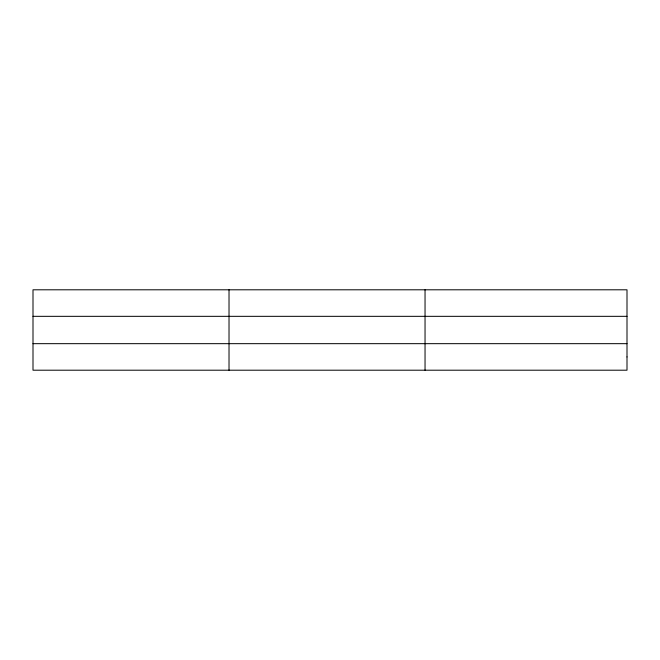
<?xml version="1.0" encoding="UTF-8"?>
<svg xmlns="http://www.w3.org/2000/svg" width="660" height="660" viewBox="0 0 660 660"><rect width="100%" height="100%" fill="white"/><g stroke="black" fill="none" stroke-linecap="round" stroke-linejoin="round"><path stroke-width="0.99" d="M229.02 370.202L229.02 289.798M425.04 370.202L425.04 289.798M33 316.33L627 316.33M33 343.67L627 343.67M627 356.936L627 370.202L33 370.202L33 289.798L627 289.798L627 356.936"/></g></svg>
